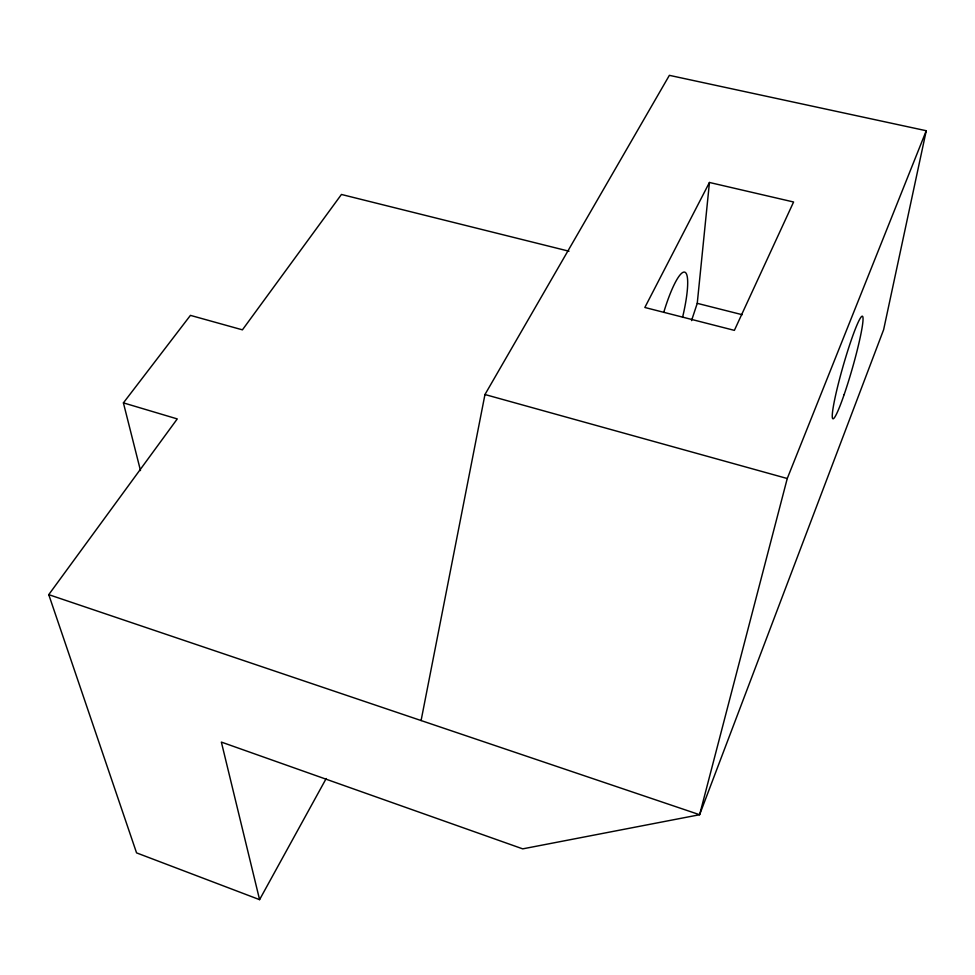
<?xml version="1.0" encoding="UTF-8"?>
<svg xmlns="http://www.w3.org/2000/svg" width="975" height="975" viewBox="0 0 975 975"><rect width="100%" height="100%" fill="white"/><g stroke="black" fill="none" stroke-linecap="round" stroke-linejoin="round"><path stroke-width="1.46" d="M691.543 320.604L697.247 303.335L709.447 182.471L793.589 201.996L734.382 330.367L644.841 307.478L709.447 182.471M421.09 720.537L484.965 394.522L669.374 75.343L926.25 130.735L883.63 329.684L699.611 814.722L522.722 848.859L221.362 742.085L259.582 899.657L136.561 852.881L48.75 594.64L177.267 418.921L123.411 402.87L190.43 315.376L242.422 329.842L341.445 194.464L568.986 251.209M926.25 130.735L787.252 478.518L699.611 814.722L48.75 594.64M259.582 899.657L326.198 778.525M697.247 303.335L742.207 314.706M484.965 394.522L787.252 478.518M123.411 402.87L140.485 470.572M663.743 312.378A51.809 9.835 -74.9 0 1 684.706 272.147A51.809 9.835 -74.9 0 1 682.561 317.362M844.143 394.595A53.357 4.753 -74 0 0 862.363 316.217A53.357 4.753 -74 0 0 836.416 391.682A53.357 4.753 -74 0 0 844.143 394.595"/></g></svg>
